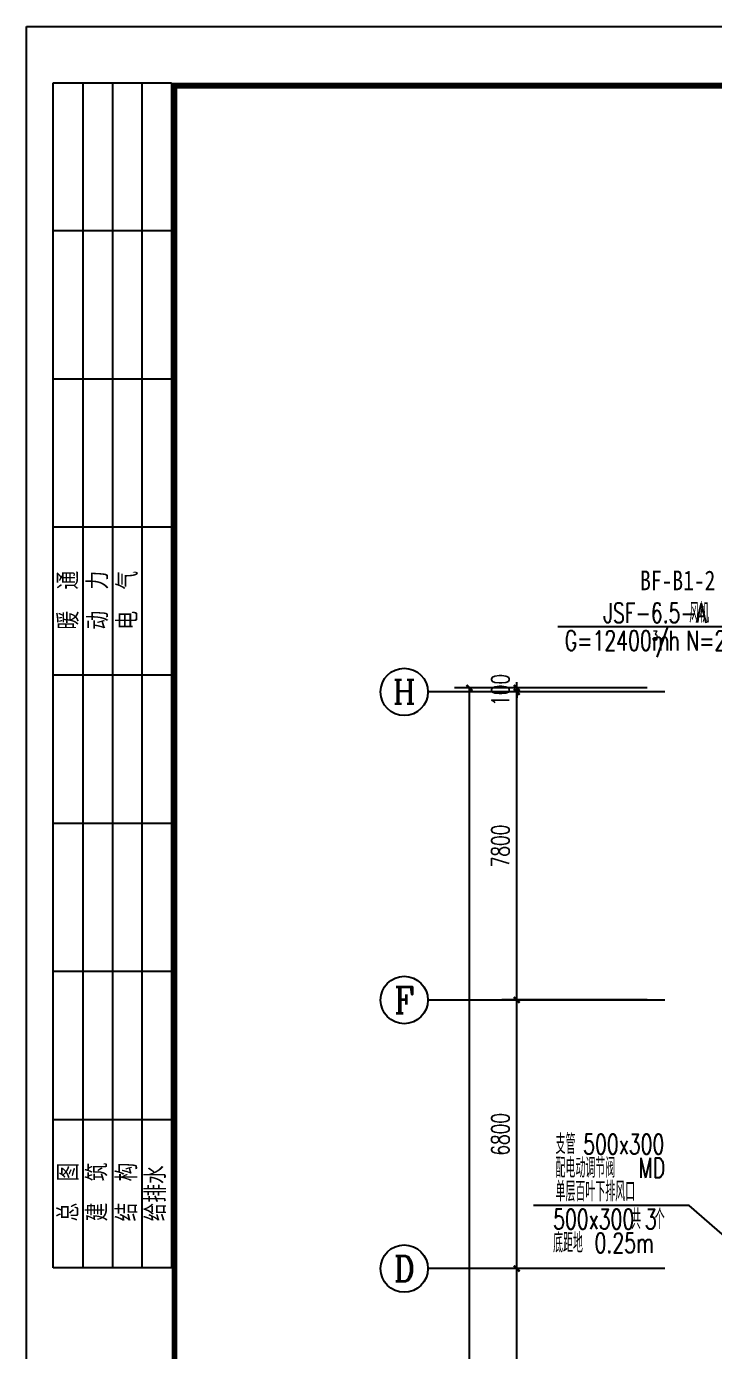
# Model space of a CAD drawing. Extents: x -70335 to 1144202, y 0 to 1100440.
# Drawn here: x 179665 to 197095, y 992058 to 1025602 of the extents above; entities that cross this region are included whole.
import ezdxf
from ezdxf.enums import TextEntityAlignment as Align

# ---------------------------------------------------------------- set-up
doc = ezdxf.new("R2010")
doc.units = 0
doc.header["$LTSCALE"] = 1000
for name, color, linetype in [('3-建筑', 7, 'Continuous'), ('7-地暖标注', 7, 'Continuous'), ('AXIS_TEXT', 7, 'Continuous'), ('BTTK', 7, 'Continuous'), ('PUB_TITLE', 4, 'Continuous'), ('改过图层标记', 3, 'Continuous'), ('标注-', 4, 'Continuous')]:
    doc.layers.add(name, color=color, linetype=linetype)
doc.styles.add('-黑体', font='', dxfattribs={"width": 0.8})
doc.styles.add('_TCH_AXIS', font='COMPLEX', dxfattribs={"bigfont": 'GBCBIG'})
doc.styles.add('_TCH_DIM_T3', font='SIMPLEX', dxfattribs={"width": 0.705882, "bigfont": 'GBCBIG'})
doc.styles.add('COMPLEX', font='COMPLEX')
doc.styles.add('HZ(TK)', font='geniso.shx', dxfattribs={"width": 0.9, "bigfont": 'hztxt.shx'})
doc.styles.add('设备标注', font='simplex.shx', dxfattribs={"width": 0.7, "bigfont": 'gbcbig.shx'})
doc.styles.get('-黑体').set_extended_font_data('SimHei')
doc.dimstyles.new('_TCH_ARCH&&150', dxfattribs={"dimtxt": 446.25, "dimasz": 150, "dimexe": 375, "dimexo": 450, "dimgap": 189.375, "dimtad": 1, "dimdec": 0, "dimzin": 0, "dimdsep": 46, "dimtxsty": '_TCH_DIM_T3', "dimblk": 'ARCHTICK', "dimcen": 0.09, "dimclrt": 7, "dimazin": 2, "dimtfac": 1, "dimtdec": 0, "dimtix": 1, "dimtmove": 2, "dimatfit": 3, "dimfxl": 1, "dimtolj": 1, "dimtzin": 0, "dimarcsym": 0})

# ---------------------------------------------------------------- blocks, each defined once
blk = doc.blocks.new('vhtemplate_2019年新竖式图框_A1_1_2', base_point=(-420.5, 0))
at = {"layer": 'PUB_TITLE'}
for p, q in [((-416, 384.5), (-416, 584.5)), ((-416, 584.5), (-396, 584.5)), ((-411, 584.5), (-411, 384.5)), ((-406, 584.5), (-406, 384.5)), ((-401, 584.5), (-401, 384.5)), ((-396, 584.5), (-396, 384.5)), ((-396, 559.5), (-416, 559.5)), ((-396, 534.5), (-416, 534.5)), ((-396, 509.5), (-416, 509.5)), ((-396, 484.5), (-416, 484.5)), ((-396, 459.5), (-416, 459.5)), ((-396, 434.5), (-416, 434.5)), ((-396, 409.5), (-416, 409.5)), ((-396, 384.5), (-416, 384.5))]:
    blk.add_line(p, q, dxfattribs=at)
at = {"layer": 'PUB_TITLE', "color": 7}
blk.add_lwpolyline([(-420.5, 594), (841, 594), (841, 0), (-420.5, 0)], close=True, dxfattribs=at)
at = {"layer": 'PUB_TITLE', "const_width": 1}
blk.add_lwpolyline([(-395.5, 10), (831, 10), (831, 584), (-395.5, 584)], close=True, dxfattribs=at)
at = {"layer": 'BTTK', "color": 4, "style": 'HZ(TK)', "width": 0.9}
for tag, p in [('合作单位', (796, 511.5)), ('建设单位', (796, 209.5)), ('工程名称', (796, 176.5)), ('子项名称', (806, 160)), ('图纸名称', (796, 141))]:
    blk.add_attdef(tag, text='', height=3.5, dxfattribs=at).set_placement(p, align=Align.MIDDLE_CENTER)
for tag, p in [('注册证书号', (808.5, 279)), ('注册印章号', (808.5, 271)), ('设计号', (806, 193)), ('图别', (789.75, 34)), ('图号', (822.25, 34)), ('版本号', (789.75, 26)), ('日期', (822.25, 26))]:
    blk.add_attdef(tag, text='', height=3.5, dxfattribs=at).set_placement(p, align=Align.MIDDLE)
at = {"layer": 'PUB_TITLE', "style": 'HZ(TK)', "width": 0.9}
for s, p in [('暖  通', (-411.68, 492.22)), ('动  力', (-406.68, 492.22)), ('电  气', (-401.68, 492.22)), ('总  图', (-411.68, 392.34)), ('建  筑', (-406.8, 392.34)), ('结  构', (-401.8, 392.34)), ('给排水', (-396.93, 392.34))]:
    blk.add_text(s, height=3.5, rotation=90, dxfattribs=at).set_placement(p)
blk = doc.blocks.new('_ArchTick')
at = {"color": 0, "linetype": 'ByBlock', "const_width": 0.4}
blk.add_lwpolyline([(-0.5, -0.5), (0.5, 0.5)], dxfattribs=at)
blk = doc.blocks.new('*D2876')
at = {"layer": '3-建筑', "color": 0, "lineweight": -2, "transparency": 16777216}
for p, q in [((195385, 994157), (191710, 994157)), ((192085, 987157), (192085, 994157)), ((195385, 987157), (191710, 987157))]:
    blk.add_line(p, q, dxfattribs=at)
at = {"layer": 'Defpoints', "color": 0, "transparency": 16777216}
for p in [(192085, 994157), (195835, 994157), (195835, 987157)]:
    blk.add_point(p, dxfattribs=at)
at = {"layer": '3-建筑', "color": 0, "lineweight": -2, "transparency": 16777216, "xscale": 150, "yscale": 150, "zscale": 150}
for p, rotation in [((192085, 994157), 90), ((192085, 987157), 270)]:
    blk.add_blockref('_ArchTick', p, dxfattribs=dict(at, rotation=rotation))
at = {"layer": '3-建筑', "color": 7, "transparency": 16777216, "insert": (191672, 990657), "char_height": 446.2, "attachment_point": 5, "rotation": 90, "style": '_TCH_DIM_T3'}
blk.add_mtext('\\A1;7000', dxfattribs=at)
blk = doc.blocks.new('*D2877')
at = {"layer": '3-建筑', "color": 0, "lineweight": -2, "transparency": 16777216}
for p, q in [((195385, 1000957), (191710, 1000957)), ((192085, 994157), (192085, 1000957)), ((195385, 994157), (191710, 994157))]:
    blk.add_line(p, q, dxfattribs=at)
at = {"layer": 'Defpoints', "color": 0, "transparency": 16777216}
for p in [(192085, 1000957), (195835, 1000957), (195835, 994157)]:
    blk.add_point(p, dxfattribs=at)
at = {"layer": '3-建筑', "color": 0, "lineweight": -2, "transparency": 16777216, "xscale": 150, "yscale": 150, "zscale": 150}
for p, rotation in [((192085, 1000957), 90), ((192085, 994157), 270)]:
    blk.add_blockref('_ArchTick', p, dxfattribs=dict(at, rotation=rotation))
at = {"layer": '3-建筑', "color": 7, "transparency": 16777216, "insert": (191672, 997557), "char_height": 446.2, "attachment_point": 5, "rotation": 90, "style": '_TCH_DIM_T3'}
blk.add_mtext('\\A1;6800', dxfattribs=at)
blk = doc.blocks.new('*D2878')
at = {"layer": '3-建筑', "color": 0, "lineweight": -2, "transparency": 16777216}
for p, q in [((195385, 1008757), (191710, 1008757)), ((192085, 1000957), (192085, 1008757)), ((195385, 1000957), (191710, 1000957))]:
    blk.add_line(p, q, dxfattribs=at)
at = {"layer": 'Defpoints', "color": 0, "transparency": 16777216}
for p in [(192085, 1008757), (195835, 1008757), (195835, 1000957)]:
    blk.add_point(p, dxfattribs=at)
at = {"layer": '3-建筑', "color": 0, "lineweight": -2, "transparency": 16777216, "xscale": 150, "yscale": 150, "zscale": 150}
for p, rotation in [((192085, 1008757), 90), ((192085, 1000957), 270)]:
    blk.add_blockref('_ArchTick', p, dxfattribs=dict(at, rotation=rotation))
at = {"layer": '3-建筑', "color": 7, "transparency": 16777216, "insert": (191672, 1004857), "char_height": 446.2, "attachment_point": 5, "rotation": 90, "style": '_TCH_DIM_T3'}
blk.add_mtext('\\A1;7800', dxfattribs=at)
blk = doc.blocks.new('*D2879')
at = {"layer": '3-建筑', "color": 0, "lineweight": -2, "transparency": 16777216}
for p, q in [((192085, 1008857), (192085, 1009007)), ((195385, 1008857), (191710, 1008857)), ((195385, 1008757), (191710, 1008757)), ((192085, 1008757), (192085, 1008857)), ((192085, 1008757), (192085, 1008607))]:
    blk.add_line(p, q, dxfattribs=at)
at = {"layer": 'Defpoints', "color": 0, "transparency": 16777216}
for p in [(192085, 1008857), (195835, 1008857), (195835, 1008757)]:
    blk.add_point(p, dxfattribs=at)
at = {"layer": '3-建筑', "color": 0, "lineweight": -2, "transparency": 16777216, "xscale": 150, "yscale": 150, "zscale": 150}
for p, rotation in [((192085, 1008857), 270), ((192085, 1008757), 90)]:
    blk.add_blockref('_ArchTick', p, dxfattribs=dict(at, rotation=rotation))
at = {"layer": '3-建筑', "color": 7, "transparency": 16777216, "insert": (191672, 1008807), "char_height": 446.2, "attachment_point": 5, "rotation": 90, "style": '_TCH_DIM_T3'}
blk.add_mtext('\\A1;100', dxfattribs=at)
blk = doc.blocks.new('*D2880')
at = {"layer": '3-建筑', "color": 0, "lineweight": -2, "transparency": 16777216}
for p, q in [((195385, 1008857), (190510, 1008857)), ((190885, 962357), (190885, 1008857)), ((195385, 962357), (190510, 962357))]:
    blk.add_line(p, q, dxfattribs=at)
at = {"layer": 'Defpoints', "color": 0, "transparency": 16777216}
for p in [(190885, 1008857), (195835, 1008857), (195835, 962357)]:
    blk.add_point(p, dxfattribs=at)
at = {"layer": '3-建筑', "color": 0, "lineweight": -2, "transparency": 16777216, "xscale": 150, "yscale": 150, "zscale": 150}
for p, rotation in [((190885, 1008857), 90), ((190885, 962357), 270)]:
    blk.add_blockref('_ArchTick', p, dxfattribs=dict(at, rotation=rotation))
at = {"layer": '3-建筑', "color": 7, "transparency": 16777216, "insert": (190472, 985607), "char_height": 446.2, "attachment_point": 5, "rotation": 90, "style": '_TCH_DIM_T3'}
blk.add_mtext('\\A1;46500', dxfattribs=at)
blk = doc.blocks.new('_AXISO')
blk.add_circle((0, 0), 0.5)
at = {"layer": 'AXIS_TEXT', "style": 'COMPLEX', "width": 1.041667}
blk.add_attdef('A', text='', height=0.56, dxfattribs=at).set_placement((-0.25, -0.28), (0.25, -0.28), align=Align.FIT)

msp = doc.modelspace()

# ---------------------------------------------------------------- linework, layer by layer
at = {"layer": '3-建筑'}
for p, q in [((195834.6, 1008756.6), (189834.6, 1008756.6)), ((195834.6, 1000956.6), (189834.6, 1000956.6)), ((195834.6, 994156.6), (189834.6, 994156.6))]:
    msp.add_line(p, q, dxfattribs=at)
at = {"layer": '标注-', "color": 2}
for p, q in [((198257.8, 1010406.9), (193129.9, 1010406.9)), ((196453.9, 995757.8), (192508.1, 995757.8)), ((200218, 992458.2), (196453.9, 995757.8))]:
    msp.add_line(p, q, dxfattribs=at)

# ---------------------------------------------------------------- block references
at = {"layer": '3-建筑'}
ref = msp.add_blockref('_AXISO', (189234.6, 1008756.6), dxfattribs=dict(at, xscale=1200, yscale=1200, zscale=1200))
ref.add_attrib('A', 'H', dxfattribs={"layer": 'AXIS_TEXT', "height": 608.3, "style": '_TCH_AXIS'}).set_placement((188945, 1008452.5), (189524.3, 1008452.5), align=Align.FIT)
ref = msp.add_blockref('_AXISO', (189234.6, 1000956.6), dxfattribs=dict(at, xscale=1200, yscale=1200, zscale=1200))
ref.add_attrib('A', 'F', dxfattribs={"layer": 'AXIS_TEXT', "height": 668.2, "style": '_TCH_AXIS'}).set_placement((188980.1, 1000622.6), (189489.2, 1000622.6), align=Align.FIT)
ref = msp.add_blockref('_AXISO', (189234.6, 994156.6), dxfattribs=dict(at, xscale=1200, yscale=1200, zscale=1200))
ref.add_attrib('A', 'D', dxfattribs={"layer": 'AXIS_TEXT', "height": 652.9, "style": '_TCH_AXIS'}).set_placement((188970.4, 993830.2), (189498.9, 993830.2), align=Align.FIT)
at = {"layer": '改过图层标记', "xscale": 150, "yscale": 150, "zscale": 150}
msp.add_blockref('vhtemplate_2019年新竖式图框_A1_1_2', (179665.1, 936502.1), dxfattribs=at)

# ---------------------------------------------------------------- texts
at = {"layer": '7-地暖标注', "color": 4, "style": '-黑体', "width": 0.8}
msp.add_text('BF-B1-2', height=500, rotation=360, dxfattribs=at).set_placement((196164.1, 1011579.6, -4009.8), align=Align.MIDDLE)
at = {"layer": '标注-', "color": 2, "style": '设备标注', "width": 0.7}
for s, height, p in [('风机', 500, (196456.1, 1010506.9)), ('JSF-6.5-A', 500, (194281.1, 1010506.9)), ('/h', 500, (195600.1, 1009806.9)), ('G=12400m', 500, (193300.1, 1009806.9)), ('3', 250, (195512.6, 1010056.9)), ('N=2.2KW', 500, (196375.1, 1009806.9)), ('支管', 500, (193068.4, 997057.8)), ('500x300', 500, (193768.4, 997057.8)), ('配电动调节阀', 500, (193068.4, 996457.8)), ('MD', 500, (195168.4, 996457.8)), ('单层百叶下排风口', 500, (193068.4, 995857.8)), ('500x300', 500, (193006.2, 995157.8)), ('共', 500, (194981.2, 995157.8)), ('3', 500, (195331.2, 995157.8)), ('个', 500, (195581.2, 995157.8)), ('底距地', 500, (193006.2, 994557.8)), ('0.25m', 500, (194056.2, 994557.8))]:
    msp.add_text(s, height=height, dxfattribs=at).set_placement(p)

# ---------------------------------------------------------------- dimensions: what is measured, and where the dimension line sits
at = {"layer": '3-建筑'}
for p1, p2, distance, picture, middle in [((195834.6, 1008756.6), (195834.6, 1008856.6), 3750, '*D2879', (191672.1, 1008806.6)), ((195834.6, 962356.6), (195834.6, 1008856.6), 4950, '*D2880', (190472.1, 985606.6)), ((195834.6, 1000956.6), (195834.6, 1008756.6), 3750, '*D2878', (191672.1, 1004856.6)), ((195834.6, 994156.6), (195834.6, 1000956.6), 3750, '*D2877', (191672.1, 997556.6)), ((195834.6, 987156.6), (195834.6, 994156.6), 3750, '*D2876', (191672.1, 990656.6))]:
    dim = msp.add_aligned_dim(p1=p1, p2=p2, distance=distance, dimstyle='_TCH_ARCH&&150', dxfattribs=at)
    dim.commit()
    dim.dimension.update_dxf_attribs({"geometry": picture, "text_midpoint": middle})

doc.saveas('drawing.dxf')
